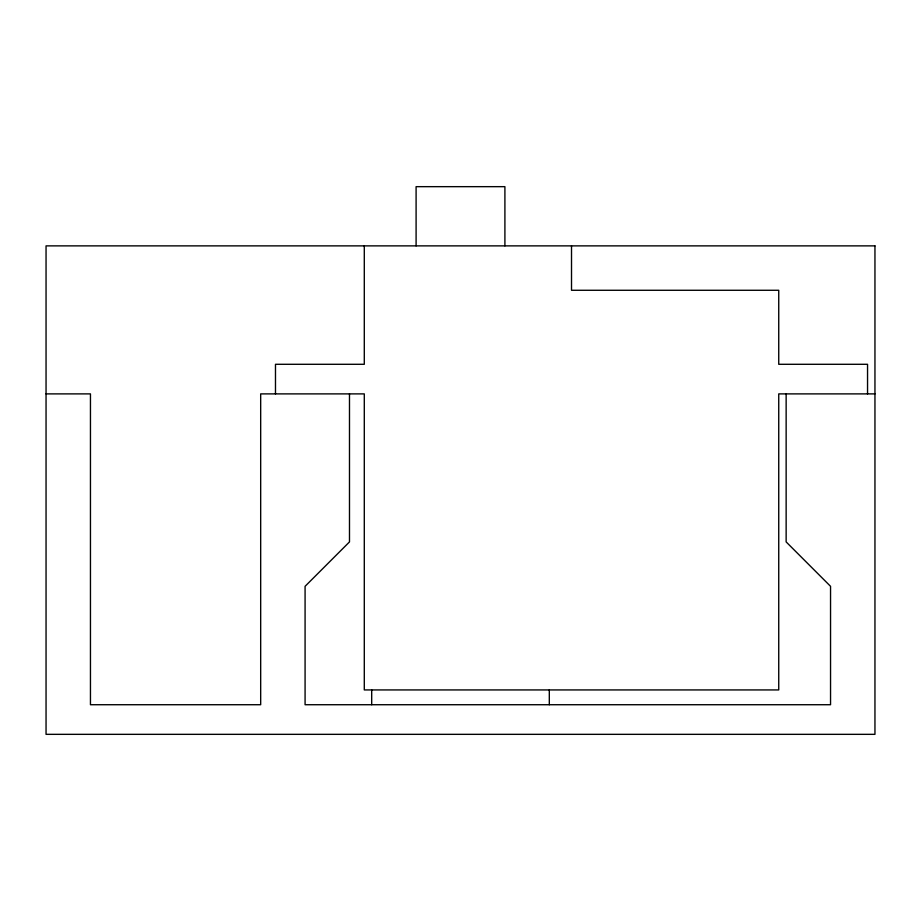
<?xml version="1.0" encoding="UTF-8"?>
<svg xmlns="http://www.w3.org/2000/svg" width="921" height="921" viewBox="0 0 921 921"><rect width="100%" height="100%" fill="white"/><g stroke="black" fill="none" stroke-linecap="round" stroke-linejoin="round"><path stroke-width="1.38" d="M46.05 393.889L90.454 393.889L90.454 704.726L260.678 704.726L260.678 393.889L364.29 393.889L364.29 689.933L778.74 689.933L778.74 393.889L874.95 393.889M867.547 393.889L867.547 364.29L778.74 364.29L778.74 290.276L571.515 290.276L571.515 245.872M786.143 393.889L786.143 541.905L830.546 586.32L830.546 704.726L305.081 704.726L305.081 586.32L349.485 541.905L349.485 393.889M549.307 689.933L549.307 704.726M504.904 245.872L504.904 186.664L416.096 186.664L416.096 245.872M371.693 689.933L371.693 704.726M364.29 245.872L364.29 364.29L275.483 364.29L275.483 393.889M874.95 245.872L46.05 245.872L46.05 734.336L874.95 734.336L874.95 245.872"/></g></svg>
